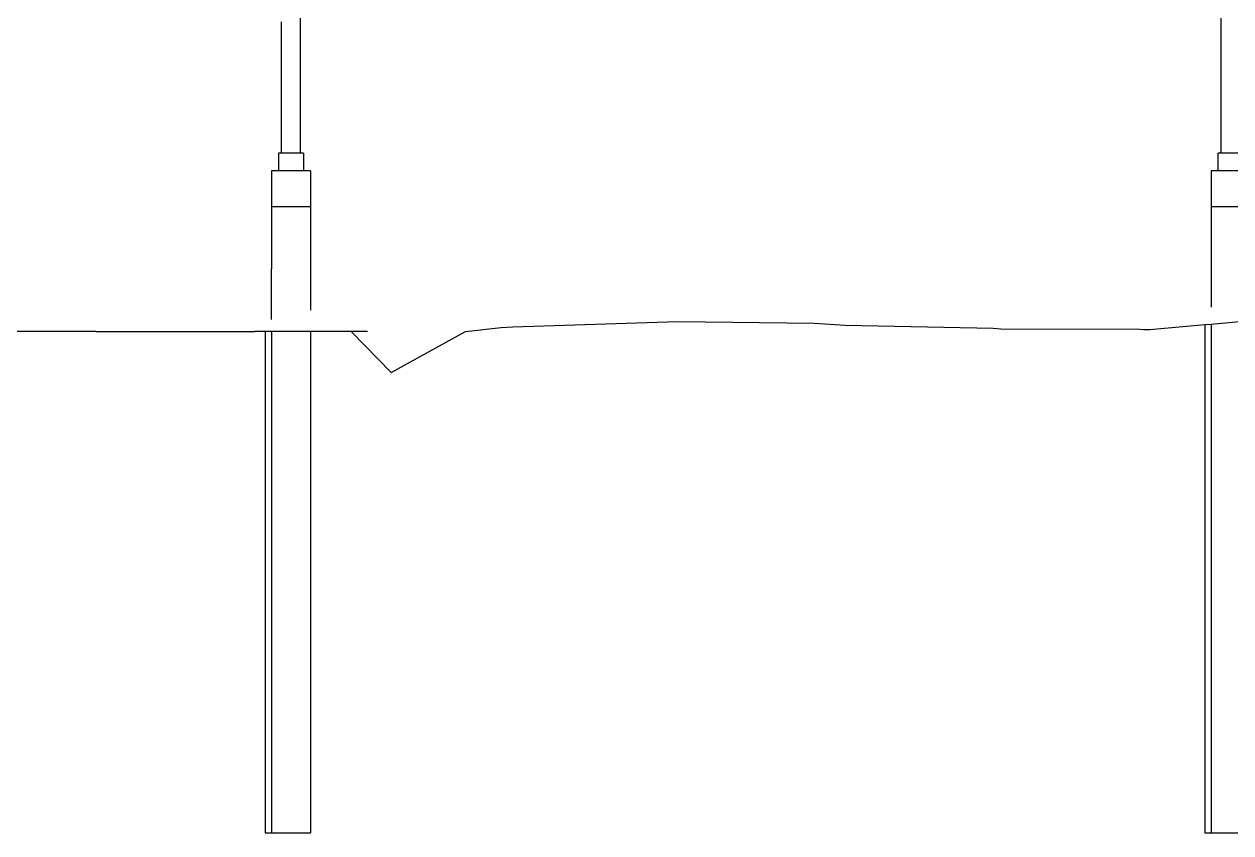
# Model space of a CAD drawing. Extents: x -60 to 60, y -13 to 16.
# Drawn here: x -31.75 to -12.49, y -12.53 to 0.39 of the extents above; entities that cross this region are included whole.
import ezdxf

# ---------------------------------------------------------------- set-up
doc = ezdxf.new("R2010")
doc.units = 0
doc.layers.get('0').update_dxf_attribs({"linetype": 'CONTINUOUS'})
doc.layers.add('SECTIONCUTEDGES', color=7, linetype='CONTINUOUS')

msp = doc.modelspace()

# ---------------------------------------------------------------- linework, layer by layer
for p, q in [((-27.644, 0.119), (-27.644, 0.426)), ((-27.344, 0.351), (-27.344, 0.483)), ((-12.644, 0.264), (-12.644, 0.483)), ((-27.344, 0.068), (-27.344, 0.351)), ((-12.644, 0.103), (-12.644, 0.264)), ((-27.644, -0.13), (-27.644, 0.119)), ((-27.344, -0.215), (-27.344, 0.068)), ((-12.644, -0.35), (-12.644, 0.103)), ((-27.644, -0.256), (-27.644, -0.13)), ((-27.644, -0.517), (-27.644, -0.256)), ((-27.344, -0.313), (-27.344, -0.215)), ((-27.344, -0.517), (-27.344, -0.313)), ((-12.644, -0.517), (-12.644, -0.35)), ((-27.644, -0.893), (-27.644, -0.517)), ((-27.344, -1.009), (-27.344, -0.517)), ((-12.644, -0.773), (-12.644, -0.517)), ((-27.644, -1.517), (-27.644, -0.893)), ((-12.644, -1.145), (-12.644, -0.773)), ((-27.344, -1.517), (-27.344, -1.009)), ((-12.644, -1.342), (-12.644, -1.145)), ((-12.644, -1.517), (-12.644, -1.342)), ((-27.644, -1.665), (-27.644, -1.517)), ((-27.344, -1.674), (-27.344, -1.517)), ((-12.644, -1.674), (-12.644, -1.517)), ((-27.694, -1.674), (-27.694, -1.955)), ((-27.644, -1.674), (-27.694, -1.674)), ((-27.644, -1.674), (-27.644, -1.665)), ((-27.344, -1.674), (-27.644, -1.674)), ((-27.294, -1.674), (-27.344, -1.674)), ((-27.294, -1.674), (-27.294, -1.76)), ((-12.644, -1.674), (-12.694, -1.674)), ((-12.694, -1.955), (-12.694, -1.674)), ((-12.344, -1.674), (-12.644, -1.674)), ((-27.294, -1.76), (-27.294, -1.955)), ((-27.694, -1.955), (-27.804, -1.955)), ((-27.804, -1.955), (-27.804, -2.517)), ((-27.294, -1.955), (-27.694, -1.955)), ((-27.184, -1.955), (-27.294, -1.955)), ((-27.184, -1.955), (-27.184, -2.517)), ((-12.694, -1.955), (-12.804, -1.955)), ((-12.804, -1.955), (-12.804, -2.185)), ((-12.294, -1.955), (-12.694, -1.955)), ((-12.804, -2.185), (-12.804, -2.32)), ((-12.804, -2.32), (-12.804, -2.391)), ((-12.804, -2.391), (-12.804, -2.517)), ((-27.804, -2.517), (-27.804, -2.525)), ((-27.804, -2.525), (-27.184, -2.525)), ((-27.804, -2.525), (-27.804, -2.88)), ((-27.184, -2.517), (-27.184, -2.525)), ((-27.184, -2.525), (-27.184, -3.193)), ((-12.804, -2.517), (-12.804, -2.525)), ((-12.804, -2.525), (-12.184, -2.525)), ((-12.804, -2.525), (-12.804, -3.068)), ((-27.804, -2.88), (-27.804, -3.517)), ((-12.804, -3.068), (-12.804, -3.517)), ((-27.184, -3.193), (-27.184, -3.517)), ((-27.804, -4.329), (-27.804, -3.517)), ((-27.184, -3.517), (-27.184, -3.937)), ((-12.804, -3.517), (-12.804, -4.099)), ((-27.184, -3.937), (-27.184, -4.178)), ((-12.804, -4.099), (-12.804, -4.133)), ((-12.908, -4.41), (-12.908, -12.525)), ((-12.804, -4.401), (-12.804, -12.525)), ((-27.908, -4.517), (-27.908, -12.525)), ((-27.804, -4.517), (-27.804, -12.525)), ((-27.184, -4.517), (-27.184, -12.525)), ((-26.272, -4.517), (-26.535, -4.517)), ((-27.908, -12.525), (-27.804, -12.525)), ((-27.804, -12.525), (-27.184, -12.525)), ((-12.908, -12.525), (-12.804, -12.525)), ((-12.804, -12.525), (-12.184, -12.525))]:
    msp.add_line(p, q)
at = {"layer": 'SECTIONCUTEDGES'}
for p, q in [((-23.952, -4.446), (-21.321, -4.359)), ((-21.321, -4.359), (-19.142, -4.387)), ((-19.142, -4.387), (-18.649, -4.417)), ((-18.649, -4.417), (-16.287, -4.468)), ((-13.784, -4.488), (-12.908, -4.41)), ((-12.908, -4.41), (-12.804, -4.401)), ((-12.804, -4.401), (-12.184, -4.346)), ((-30.612, -4.517), (-33.042, -4.517)), ((-30.612, -4.517), (-28.072, -4.517)), ((-27.908, -4.517), (-28.072, -4.517)), ((-27.804, -4.517), (-27.908, -4.517)), ((-27.184, -4.517), (-27.804, -4.517)), ((-26.535, -4.517), (-27.184, -4.517)), ((-26.535, -4.517), (-25.894, -5.176)), ((-25.894, -5.176), (-24.71, -4.517)), ((-24.71, -4.517), (-24.139, -4.454)), ((-24.139, -4.454), (-23.952, -4.446)), ((-16.287, -4.468), (-16.162, -4.479)), ((-16.162, -4.479), (-13.947, -4.482)), ((-13.947, -4.482), (-13.881, -4.488)), ((-13.881, -4.488), (-13.837, -4.489)), ((-13.837, -4.489), (-13.784, -4.488))]:
    msp.add_line(p, q, dxfattribs=at)

doc.saveas('drawing.dxf')
